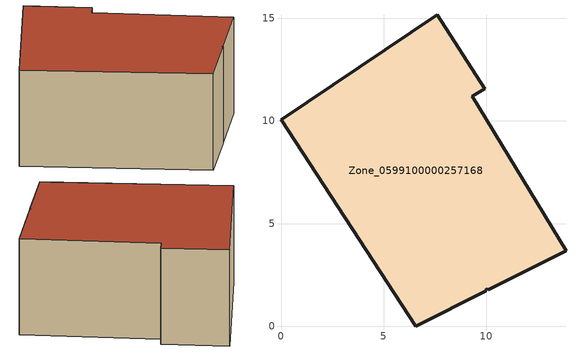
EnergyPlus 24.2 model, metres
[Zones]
Zone_0599100000257168
 floor ground (C_G): 6.55,0 0,10.05 7.61,15.17 9.91,11.57 9.3,11.2 13.87,3.68 10.07,1.77 10.04,1.83 9.97,1.79 10,1.73 z0.71
 wall outside (C_F): 9.91,11.57 7.61,15.17 0,10.05 6.55,0 10,1.73 9.97,1.79 10.04,1.83 10.07,1.77 13.87,3.68 9.3,11.2 9.91,11.57 z0.71:7.3
 roof outside (C_R): 10.07,1.77 13.87,3.68 9.3,11.2 9.91,11.57 7.61,15.17 0,10.05 6.55,0 10,1.73 9.97,1.79 10.04,1.83 z7.3
[BUILDING]
Pand.0599100000257168: North Axis=0; Terrain=City; Loads Convergence Tolerance Value=0.04; Temperature Convergence Tolerance Value=0.4; Solar Distribution=FullExterior; Maximum Number of Warmup Days=25; Minimum Number of Warmup Days=1
[Site:Location]
Rotterdam.The.Hague.AP_ZH_NLD Design_Conditions: Latitude=51.96; Longitude=4.45; Time Zone=1; Elevation=-4.5
[SITE:GROUNDTEMPERATURE:BUILDINGSURFACE]
18, 18, 18, 18, 18, 18, 18, 18, 18, 18, 18, 18
[MATERIAL] Thermal Absorptance=0.9; Solar Absorptance=0.7; Visible Absorptance=0.7
Name | Roughness | Thickness | Conductivity | Density | Specific Heat
G.D.1965 | MediumSmooth | 0.15 | 1 | 540 | 1210
F.D.1965 | Rough | 0.3 | 0.857143 | 1920 | 840
R.D.1965 | MediumRough | 0.2 | 0.08 | 1500 | 1000
[CONSTRUCTION]
C_G: G.D.1965
C_F: F.D.1965
C_R: R.D.1965
[ZONE]
Zone_0599100000257168: Type=1; Multiplier=1; Ceiling Height=Autocalculate; Volume=Autocalculate; Floor Area=autocalculate; Part of Total Floor Area=Yes
[ZONEINFILTRATION:DESIGNFLOWRATE]
Infil_Zone_0599100000257168: Zone or ZoneList or Space or SpaceList=Zone_0599100000257168; Schedule=AlwaysOn; Design Flow Rate Calculation Method=Flow/Area; Flow Rate per Floor Area=0.0042; Constant Term Coefficient=1; Temperature Term Coefficient=0; Velocity Term Coefficient=0; Velocity Squared Term Coefficient=0
[HVACTEMPLATE:ZONE:IDEALLOADSAIRSYSTEM]
Zone_0599100000257168: Maximum Heating Supply Air Temperature=50; Minimum Cooling Supply Air Temperature=13; Maximum Heating Supply Air Humidity Ratio=0.0156; Minimum Cooling Supply Air Humidity Ratio=0.0077; Heating Limit=NoLimit; Cooling Limit=NoLimit; Dehumidification Control Type=ConstantSensibleHeatRatio; Cooling Sensible Heat Ratio=0.7; Dehumidification Setpoint=60; Humidification Control Type=None; Humidification Setpoint=30; Outdoor Air Method=None; Outdoor Air Flow Rate per Person=0.00944; Outdoor Air Flow Rate per Zone Floor Area=0; Outdoor Air Flow Rate per Zone=0; Demand Controlled Ventilation Type=None; Outdoor Air Economizer Type=NoEconomizer; Heat Recovery Type=None; Sensible Heat Recovery Effectiveness=0.7; Latent Heat Recovery Effectiveness=0.65
[ZONECONTROL:THERMOSTAT]
ThermostatControl_Zone_0599100000257168: Zone or ZoneList=Zone_0599100000257168; Control Type Schedule=DualSetpointControlType; Control 1=Thermostat_Zone_0599100000257168; Temperature Difference Between Cutout And Setpoint=0
[THERMOSTATSETPOINT:DUALSETPOINT]
Thermostat_Zone_0599100000257168: Heating Setpoint Temperature Schedule=HeatingSetpoint_Zone_0599100000257168; Cooling Setpoint Temperature Schedule=CoolingSetpoint_Zone_0599100000257168
[SCHEDULE:COMPACT]
HeatingSetpoint_Zone_0599100000257168: Through: 12/31, For: AllDays, Until: 24:00, 21
CoolingSetpoint_Zone_0599100000257168: Through: 12/31, For: AllDays, Until: 24:00, 24
DualSetpointControlType: Through: 12/31, For: AllDays, Until: 24:00, 4
AlwaysOn: Through: 12/31, For: AllDays, Until: 24:00, 1
